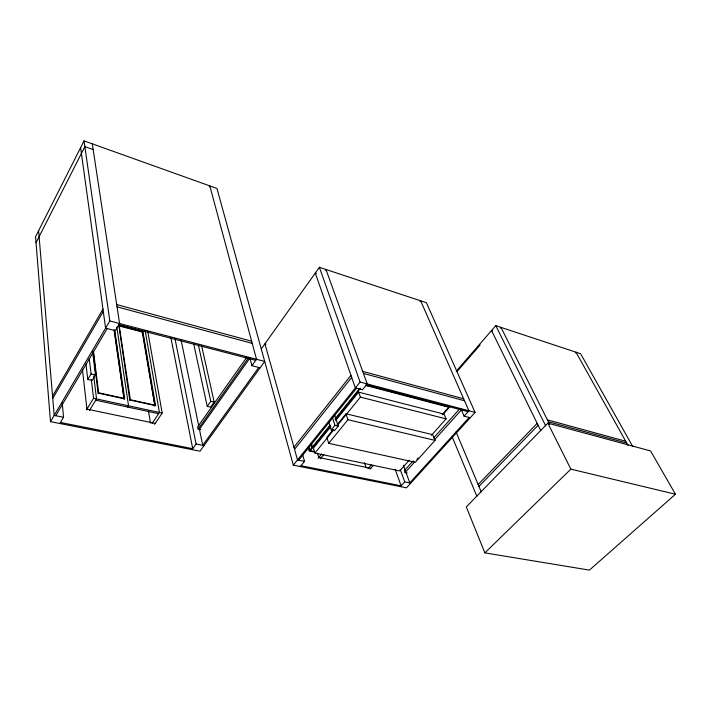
<?xml version="1.0" encoding="UTF-8"?>
<svg xmlns="http://www.w3.org/2000/svg" width="711" height="711" viewBox="0 0 711 711"><rect width="100%" height="100%" fill="white"/><g stroke="black" fill="none" stroke-linecap="round" stroke-linejoin="round"><path stroke-width="1.07" d="M84.04 140.885L35.55 236.745L50.49 421.667L199.995 451.201L264.714 361.419L109.832 320.963L84.04 140.885L216.944 188.442L293.332 465.163L406.479 487.835L475.081 412.407L426.422 302.726L319.381 267.318L261.248 348.994M36.03 242.735L84.867 146.644L93.159 149.586M52.552 396.116L102.953 309.134M52.747 398.427L103.273 311.418M50.49 421.667L109.832 320.963M55.742 415.722L107.219 328.58M59.831 423.516L63.546 417.295L62.23 402.959M118.559 325.834L118.853 325.345L142.547 331.504L154.954 406.097L142.244 331.993L119.59 326.109M92.608 351.874L95.461 374.919L92.137 380.438L87.773 379.461L91.088 373.924L89.239 358.54M209.194 186.913L209.816 185.891L256.52 359.277L251.943 365.703L260.119 367.8M86.422 409.963L93.568 398.284L91.328 379.558M98.1 393.672L93.239 351.536M89.373 410.576L96.527 398.915L93.736 376.03M142.022 332.348L142.769 331.139L119.075 324.971L130.38 399.733L155.522 405.243L142.769 331.139M124.141 399.369L114.462 330.464M129.82 400.604L118.853 325.345M127.74 407.065L128.54 405.812L116.844 327.211M152.065 423.48L159.424 412.469L145.124 330.446M154.607 424.343L162.179 413.064L147.746 331.379M201.657 345.893L214.189 402.088L210.634 407.136L207.221 406.363L210.776 401.306L198.387 345.048M246.815 357.198L197.676 426.849L198.12 429.044L200.742 429.595M198.12 429.044L248.663 357.553M250.005 357.9L199.436 429.32L202.724 445.326L258.76 367.454M192.041 449.636L196.076 443.984L175.03 338.88M325.3 270.456L325.985 269.505L367.223 383.931L362.486 389.779L355.349 387.93L315.293 273.068L316.395 273.424M293.954 447.246L350.95 375.31M294.541 449.343L351.678 377.39M419.952 301.695L420.654 300.815L468.922 410.78L464.096 416.131L461.004 408.994M293.332 465.163L360.077 382.047L319.381 267.318M298.691 460.177L356.549 388.242M314.182 451.512L313.827 451.938L309.241 450.97L330.126 425.071M334.997 419.037L359.331 388.873M314.484 451.574L310.165 450.658L330.18 425.853M335.574 419.179L360.61 388.162M330.837 426.564L313.462 448.063L314.937 453.04L399.689 470.922L409.26 460.186M335.708 420.539L358.646 392.152L444.108 414.122L446.09 418.886L431.355 435.408M300.326 466.567L304.53 461.377L302.406 453.938M334.454 414.486L338.205 426.102L334.49 430.662L331.246 429.924L334.952 425.347L332.241 416.895M367.791 385.398L367.4 385.877L366.654 383.789M333.015 429.8L326.856 437.381L328.704 443.317L415.331 462.301L435.025 440.376L432.75 434.679L346.008 413.784L337.112 424.743M314.937 453.04L333.815 429.808M337.307 425.507L360.379 397.111L358.646 392.152M328.704 443.317L347.981 419.721L346.008 413.784M318.084 458.337L321.585 454.053M320.323 458.799L323.825 454.525M368.005 468.718L371.204 465.021M370.102 469.153L373.302 465.465M456.213 371.249L495.78 325.665L580.611 353.723L632.808 446.632M457.075 371.506L480.147 344.951M500.26 328.198L500.971 327.38L549.674 424.378M445.095 406.292L445.495 405.839M442.153 414.7L448.748 407.252L447.886 405.208M442.855 414.629L449.672 406.941L365.925 384.909M413.171 460.817L404.381 470.629L405.11 472.619L407.127 473.046M433.674 437.914L459.315 409.287M405.11 472.619L414.655 461.99M416.859 459.528L418.326 457.893M434.474 439.905L461.635 409.634M400.391 486.617L404.71 481.836L410.807 483.08M469.224 417.455L409.794 482.867L406.008 472.531M575.288 352.949L575.999 352.194L628.053 445.415M478.148 484.52L537.187 423.347M478.947 486.422L538.12 425.249M547.826 423.161L466.309 506.925L484.849 552.865L589.428 570.115L675.45 494.234L650.583 450.943L547.826 423.161L570.862 469.136L675.45 494.234M484.849 552.865L570.862 469.136M60.453 422.476L192.717 448.694L170.871 337.627M63.546 417.295L54.178 415.402L38.598 230.72M196.076 443.984L204.048 445.593M301.029 465.705L401.111 485.817L395.165 469.233M304.53 461.377L297.518 459.937L264.927 343.84L266.003 344.133M155.256 423.383L86.929 409.127L82.449 369.409M370.804 468.345L318.777 457.493L317.506 453.245M93.568 398.284L162.179 413.064M95.745 400.204L158.606 413.695M98.411 393.165L124.461 398.862M130.14 400.106L155.274 405.608M91.088 373.924L95.461 374.919M210.776 401.306L214.189 402.088M334.952 425.347L338.205 426.102M347.981 419.721L435.025 440.376M360.379 397.111L446.09 418.886M464.096 416.131L470.247 417.721M118.853 324.705L255.756 360.353M445.993 410.371L446.508 410.505M365.365 385.344L448.748 407.252M360.077 382.047L475.081 412.407M366.432 384.909L468.114 411.678M116.693 304.566L251.658 341.209M362.69 371.355L463.652 398.773M548.368 421.774L626.738 443.051M117.039 306.841L252.236 343.377M363.437 373.435L464.523 400.755M547.417 419.872L625.716 441.229M492.403 330.837L491.532 330.553L540.867 430.839M495.78 325.665L545.701 425.88M456.018 431.87L481.24 491.888M452.383 437.345L476.894 496.349M403.359 465.296L405.252 470.46M400.204 469.402L404.71 481.836M364.423 462.719L366.174 467.936M328.909 422.521L331.246 429.924M311.365 443.344L312.627 447.601L312.049 447.486L311.107 444.286M308.912 446.392L310.165 450.658M308.298 447.77L309.241 450.97M249.961 358.193L251.943 365.703M193.641 343.555L207.221 406.363M181.109 340.134L198.76 426.04M148.483 411.074L150.474 423.125M92.288 143.835L119.572 323.514L115.306 330.651L105.592 328.162L80.619 147.657M114.684 330.091L124.701 398.489L98.642 392.774L93.461 351.154M114 329.877L123.981 398.276M85.978 364.05L87.773 379.461"/></g></svg>
